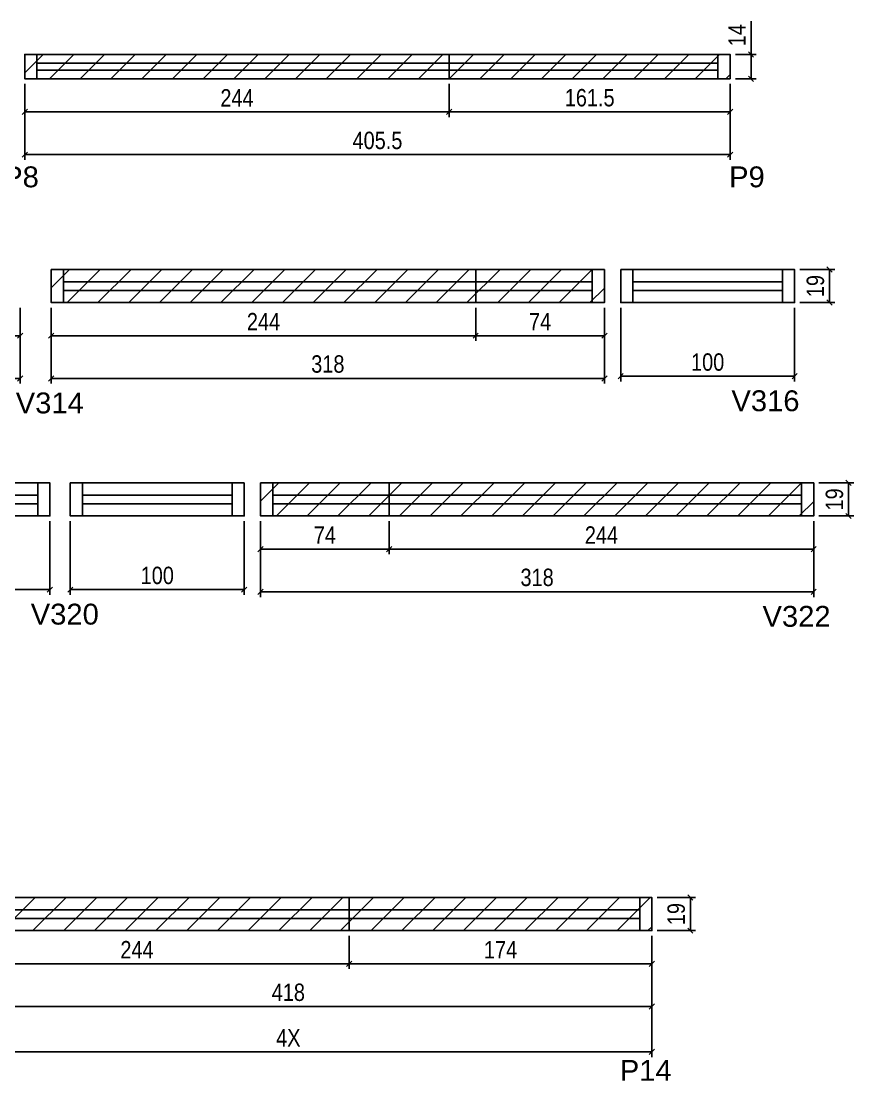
# Model space of a CAD drawing. Header units: millimetres. Extents: x 3391 to 4757, y -286 to 2446.
# Drawn here: x 4278 to 4757, y 1830 to 2439 of the extents above; entities that cross this region are included whole.
import ezdxf

# ---------------------------------------------------------------- set-up
doc = ezdxf.new("R2010")
doc.units = ezdxf.units.MM
for name, color, linetype in [('5', 5, 'Continuous'), ('COTA', 241, 'Continuous'), ('Painéis', 200, 'Continuous'), ('SARR_2.2x7', 40, 'Continuous'), ('SARR_EDITAR', 141, 'Continuous')]:
    doc.layers.add(name, color=color, linetype=linetype)
doc.layers.add('REAPROVEITAMENTO', color=251, linetype='Continuous', lineweight=9)
doc.styles.add('COTA TECNICA', font='techl___.ttf', dxfattribs={"height": 10})
doc.styles.add('COTA TECNICA-50', font='techl___.ttf', dxfattribs={"height": 10})
doc.styles.get("Standard").update_dxf_attribs({"font": 'arial.ttf'})
doc.dimstyles.new('COTA PAINEL-50', dxfattribs={"dimtxt": 10, "dimasz": 3, "dimexe": 3, "dimexo": 3, "dimgap": 3, "dimtad": 1, "dimdec": 1, "dimzin": 12, "dimdsep": 46, "dimtxsty": 'COTA TECNICA-50', "dimblk1": 'OBLIQUE', "dimblk2": 'OBLIQUE', "dimsah": 1, "dimcen": 0.9, "dimclrd": 4, "dimclre": 4, "dimclrt": 240, "dimadec": 1, "dimazin": 3, "dimtfac": 1, "dimtdec": 1, "dimtmove": 0, "dimatfit": 3, "dimfxl": 1, "dimtolj": 1, "dimtzin": 12, "dimarcsym": 0})
doc.dimstyles.new('PAINEL', dxfattribs={"dimtxt": 10, "dimasz": 3, "dimexe": 3, "dimexo": 3, "dimgap": 3, "dimtad": 1, "dimdec": 1, "dimzin": 12, "dimdsep": 46, "dimtxsty": 'COTA TECNICA', "dimblk1": 'OBLIQUE', "dimblk2": 'OBLIQUE', "dimsah": 1, "dimcen": 0.9, "dimclrd": 4, "dimclre": 4, "dimclrt": 240, "dimadec": 1, "dimazin": 3, "dimtfac": 1, "dimtdec": 1, "dimtmove": 0, "dimatfit": 3, "dimfxl": 1, "dimtolj": 1, "dimtzin": 12, "dimarcsym": 0})

# ---------------------------------------------------------------- blocks, each defined once
blk = doc.blocks.new('_Oblique')
at = {"color": 0, "linetype": 'ByBlock', "lineweight": -2}
blk.add_line((-0.5, -0.5), (0.5, 0.5), dxfattribs=at)
blk = doc.blocks.new('*D101')
at = {"layer": 'COTA', "color": 4, "linetype": 'ByBlock', "lineweight": -2, "transparency": 16777216}
for p, q in [((4279.95, 2403), (4279.95, 2383.94)), ((4523.95, 2403), (4523.95, 2383.94)), ((4279.95, 2386.94), (4523.95, 2386.94))]:
    blk.add_line(p, q, dxfattribs=at)
at = {"layer": 'Defpoints', "color": 0, "linetype": 'ByBlock', "transparency": 16777216}
for p in [(4279.95, 2406), (4523.95, 2406), (4523.95, 2386.94)]:
    blk.add_point(p, dxfattribs=at)
at = {"layer": 'COTA', "color": 4, "linetype": 'ByBlock', "lineweight": -2, "transparency": 16777216, "xscale": 3, "yscale": 3, "zscale": 3, "rotation": 180}
blk.add_blockref('_Oblique', (4279.95, 2386.94), dxfattribs=at)
at = {"layer": 'COTA', "color": 4, "linetype": 'ByBlock', "lineweight": -2, "transparency": 16777216, "xscale": 3, "yscale": 3, "zscale": 3}
blk.add_blockref('_Oblique', (4523.95, 2386.94), dxfattribs=at)
at = {"layer": 'COTA', "color": 240, "linetype": 'ByBlock', "transparency": 16777216, "insert": (4401.95, 2395.02), "char_height": 10, "attachment_point": 5, "style": 'COTA TECNICA-50'}
blk.add_mtext('\\A1;244', dxfattribs=at)
blk = doc.blocks.new('*D102')
at = {"layer": 'COTA', "color": 4, "linetype": 'ByBlock', "lineweight": -2, "transparency": 16777216}
for p, q in [((4523.95, 2403), (4523.95, 2383.94)), ((4685.45, 2403), (4685.45, 2383.94)), ((4523.95, 2386.94), (4685.45, 2386.94))]:
    blk.add_line(p, q, dxfattribs=at)
at = {"layer": 'Defpoints', "color": 0, "linetype": 'ByBlock', "transparency": 16777216}
for p in [(4523.95, 2406), (4685.45, 2406), (4685.45, 2386.94)]:
    blk.add_point(p, dxfattribs=at)
at = {"layer": 'COTA', "color": 4, "linetype": 'ByBlock', "lineweight": -2, "transparency": 16777216, "xscale": 3, "yscale": 3, "zscale": 3, "rotation": 180}
blk.add_blockref('_Oblique', (4523.95, 2386.94), dxfattribs=at)
at = {"layer": 'COTA', "color": 4, "linetype": 'ByBlock', "lineweight": -2, "transparency": 16777216, "xscale": 3, "yscale": 3, "zscale": 3}
blk.add_blockref('_Oblique', (4685.45, 2386.94), dxfattribs=at)
at = {"layer": 'COTA', "color": 240, "linetype": 'ByBlock', "transparency": 16777216, "insert": (4604.7, 2395.05), "char_height": 10, "attachment_point": 5, "style": 'COTA TECNICA-50'}
blk.add_mtext('\\A1;161.5', dxfattribs=at)
blk = doc.blocks.new('*D202')
at = {"layer": 'COTA', "color": 4, "lineweight": -2, "transparency": 16777216}
for p, q in [((4279.95, 2403), (4279.95, 2359.36)), ((4685.45, 2403), (4685.45, 2359.36)), ((4279.95, 2362.36), (4685.45, 2362.36))]:
    blk.add_line(p, q, dxfattribs=at)
at = {"layer": 'Defpoints', "color": 0, "transparency": 16777216}
for p in [(4279.95, 2406), (4685.45, 2406), (4685.45, 2362.36)]:
    blk.add_point(p, dxfattribs=at)
at = {"layer": 'COTA', "color": 4, "lineweight": -2, "transparency": 16777216, "xscale": 3, "yscale": 3, "zscale": 3, "rotation": 180}
blk.add_blockref('_Oblique', (4279.95, 2362.36), dxfattribs=at)
at = {"layer": 'COTA', "color": 4, "lineweight": -2, "transparency": 16777216, "xscale": 3, "yscale": 3, "zscale": 3}
blk.add_blockref('_Oblique', (4685.45, 2362.36), dxfattribs=at)
at = {"layer": 'COTA', "color": 240, "transparency": 16777216, "insert": (4482.7, 2370.47), "char_height": 10, "attachment_point": 5, "style": 'COTA TECNICA'}
blk.add_mtext('\\A1;405.5', dxfattribs=at)
blk = doc.blocks.new('*D203')
at = {"layer": 'COTA', "color": 4, "linetype": 'ByBlock', "lineweight": -2, "transparency": 16777216}
for p, q in [((4697.47, 2420), (4697.47, 2439.11)), ((4688.45, 2420), (4700.47, 2420)), ((4697.47, 2406), (4697.47, 2420)), ((4688.45, 2406), (4700.47, 2406))]:
    blk.add_line(p, q, dxfattribs=at)
at = {"layer": 'Defpoints', "color": 0, "linetype": 'ByBlock', "transparency": 16777216}
for p in [(4685.45, 2420), (4697.47, 2420), (4685.45, 2406)]:
    blk.add_point(p, dxfattribs=at)
at = {"layer": 'COTA', "color": 4, "linetype": 'ByBlock', "lineweight": -2, "transparency": 16777216, "xscale": 3, "yscale": 3, "zscale": 3}
for p, rotation in [((4697.47, 2420), 90), ((4697.47, 2406), 270)]:
    blk.add_blockref('_Oblique', p, dxfattribs=dict(at, rotation=rotation))
at = {"layer": 'COTA', "color": 240, "linetype": 'ByBlock', "transparency": 16777216, "insert": (4689.4, 2431.05), "char_height": 10, "attachment_point": 5, "rotation": 90, "style": 'COTA TECNICA-50'}
blk.add_mtext('\\A1;14', dxfattribs=at)
blk = doc.blocks.new('*D107')
at = {"layer": 'COTA', "color": 4, "linetype": 'ByBlock', "lineweight": -2, "transparency": 16777216}
for p, q in [((4033.32, 2274.26), (4033.32, 2255.21)), ((4277.32, 2274.26), (4277.32, 2255.21)), ((4277.32, 2258.21), (4033.32, 2258.21))]:
    blk.add_line(p, q, dxfattribs=at)
at = {"layer": 'Defpoints', "color": 0, "linetype": 'ByBlock', "transparency": 16777216}
for p in [(4033.32, 2277.26), (4277.32, 2277.26), (4033.32, 2258.21)]:
    blk.add_point(p, dxfattribs=at)
at = {"layer": 'COTA', "color": 4, "linetype": 'ByBlock', "lineweight": -2, "transparency": 16777216, "xscale": 3, "yscale": 3, "zscale": 3, "rotation": 180}
blk.add_blockref('_Oblique', (4033.32, 2258.21), dxfattribs=at)
at = {"layer": 'COTA', "color": 4, "linetype": 'ByBlock', "lineweight": -2, "transparency": 16777216, "xscale": 3, "yscale": 3, "zscale": 3}
blk.add_blockref('_Oblique', (4277.32, 2258.21), dxfattribs=at)
at = {"layer": 'COTA', "color": 240, "linetype": 'ByBlock', "transparency": 16777216, "insert": (4155.32, 2266.28), "char_height": 10, "attachment_point": 5, "style": 'COTA TECNICA-50'}
blk.add_mtext('\\A1;244', dxfattribs=at)
blk = doc.blocks.new('*D205')
at = {"layer": 'COTA', "color": 4, "lineweight": -2, "transparency": 16777216}
for p, q in [((3959.32, 2274.26), (3959.32, 2230.63)), ((4277.32, 2274.26), (4277.32, 2230.63)), ((4277.32, 2233.63), (3959.32, 2233.63))]:
    blk.add_line(p, q, dxfattribs=at)
at = {"layer": 'Defpoints', "color": 0, "transparency": 16777216}
for p in [(3959.32, 2277.26), (4277.32, 2277.26), (3959.32, 2233.63)]:
    blk.add_point(p, dxfattribs=at)
at = {"layer": 'COTA', "color": 4, "lineweight": -2, "transparency": 16777216, "xscale": 3, "yscale": 3, "zscale": 3, "rotation": 180}
blk.add_blockref('_Oblique', (3959.32, 2233.63), dxfattribs=at)
at = {"layer": 'COTA', "color": 4, "lineweight": -2, "transparency": 16777216, "xscale": 3, "yscale": 3, "zscale": 3}
blk.add_blockref('_Oblique', (4277.32, 2233.63), dxfattribs=at)
at = {"layer": 'COTA', "color": 240, "transparency": 16777216, "insert": (4118.32, 2241.87), "char_height": 10, "attachment_point": 5, "style": 'COTA TECNICA'}
blk.add_mtext('\\A1;318', dxfattribs=at)
blk = doc.blocks.new('*D110')
at = {"layer": 'COTA', "color": 4, "linetype": 'ByBlock', "lineweight": -2, "transparency": 16777216}
for p, q in [((4295.17, 2274.26), (4295.17, 2255.21)), ((4539.17, 2274.26), (4539.17, 2255.21)), ((4295.17, 2258.21), (4539.17, 2258.21))]:
    blk.add_line(p, q, dxfattribs=at)
at = {"layer": 'Defpoints', "color": 0, "linetype": 'ByBlock', "transparency": 16777216}
for p in [(4295.17, 2277.26), (4539.17, 2277.26), (4539.17, 2258.21)]:
    blk.add_point(p, dxfattribs=at)
at = {"layer": 'COTA', "color": 4, "linetype": 'ByBlock', "lineweight": -2, "transparency": 16777216, "xscale": 3, "yscale": 3, "zscale": 3, "rotation": 180}
blk.add_blockref('_Oblique', (4295.17, 2258.21), dxfattribs=at)
at = {"layer": 'COTA', "color": 4, "linetype": 'ByBlock', "lineweight": -2, "transparency": 16777216, "xscale": 3, "yscale": 3, "zscale": 3}
blk.add_blockref('_Oblique', (4539.17, 2258.21), dxfattribs=at)
at = {"layer": 'COTA', "color": 240, "linetype": 'ByBlock', "transparency": 16777216, "insert": (4417.17, 2266.28), "char_height": 10, "attachment_point": 5, "style": 'COTA TECNICA-50'}
blk.add_mtext('\\A1;244', dxfattribs=at)
blk = doc.blocks.new('*D111')
at = {"layer": 'COTA', "color": 4, "linetype": 'ByBlock', "lineweight": -2, "transparency": 16777216}
for p, q in [((4539.17, 2274.26), (4539.17, 2255.21)), ((4613.17, 2274.26), (4613.17, 2255.21)), ((4539.17, 2258.21), (4613.17, 2258.21))]:
    blk.add_line(p, q, dxfattribs=at)
at = {"layer": 'Defpoints', "color": 0, "linetype": 'ByBlock', "transparency": 16777216}
for p in [(4539.17, 2277.26), (4613.17, 2277.26), (4613.17, 2258.21)]:
    blk.add_point(p, dxfattribs=at)
at = {"layer": 'COTA', "color": 4, "linetype": 'ByBlock', "lineweight": -2, "transparency": 16777216, "xscale": 3, "yscale": 3, "zscale": 3, "rotation": 180}
blk.add_blockref('_Oblique', (4539.17, 2258.21), dxfattribs=at)
at = {"layer": 'COTA', "color": 4, "linetype": 'ByBlock', "lineweight": -2, "transparency": 16777216, "xscale": 3, "yscale": 3, "zscale": 3}
blk.add_blockref('_Oblique', (4613.17, 2258.21), dxfattribs=at)
at = {"layer": 'COTA', "color": 240, "linetype": 'ByBlock', "transparency": 16777216, "insert": (4576.17, 2266.28), "char_height": 10, "attachment_point": 5, "style": 'COTA TECNICA-50'}
blk.add_mtext('\\A1;74', dxfattribs=at)
blk = doc.blocks.new('*D214')
at = {"layer": 'COTA', "color": 4, "lineweight": -2, "transparency": 16777216}
for p, q in [((4295.17, 2274.26), (4295.17, 2230.63)), ((4613.17, 2274.26), (4613.17, 2230.63)), ((4295.17, 2233.63), (4613.17, 2233.63))]:
    blk.add_line(p, q, dxfattribs=at)
at = {"layer": 'Defpoints', "color": 0, "transparency": 16777216}
for p in [(4295.17, 2277.26), (4613.17, 2277.26), (4613.17, 2233.63)]:
    blk.add_point(p, dxfattribs=at)
at = {"layer": 'COTA', "color": 4, "lineweight": -2, "transparency": 16777216, "xscale": 3, "yscale": 3, "zscale": 3, "rotation": 180}
blk.add_blockref('_Oblique', (4295.17, 2233.63), dxfattribs=at)
at = {"layer": 'COTA', "color": 4, "lineweight": -2, "transparency": 16777216, "xscale": 3, "yscale": 3, "zscale": 3}
blk.add_blockref('_Oblique', (4613.17, 2233.63), dxfattribs=at)
at = {"layer": 'COTA', "color": 240, "transparency": 16777216, "insert": (4454.17, 2241.87), "char_height": 10, "attachment_point": 5, "style": 'COTA TECNICA'}
blk.add_mtext('\\A1;318', dxfattribs=at)
blk = doc.blocks.new('*D133')
at = {"layer": 'COTA', "color": 4, "linetype": 'ByBlock', "lineweight": -2, "transparency": 16777216}
for p, q in [((4622.53, 2274.26), (4622.53, 2231.89)), ((4722.53, 2274.26), (4722.53, 2231.89)), ((4622.53, 2234.89), (4722.53, 2234.89))]:
    blk.add_line(p, q, dxfattribs=at)
at = {"layer": 'Defpoints', "color": 0, "linetype": 'ByBlock', "transparency": 16777216}
for p in [(4622.53, 2277.26), (4722.53, 2277.26), (4722.53, 2234.89)]:
    blk.add_point(p, dxfattribs=at)
at = {"layer": 'COTA', "color": 4, "linetype": 'ByBlock', "lineweight": -2, "transparency": 16777216, "xscale": 3, "yscale": 3, "zscale": 3, "rotation": 180}
blk.add_blockref('_Oblique', (4622.53, 2234.89), dxfattribs=at)
at = {"layer": 'COTA', "color": 4, "linetype": 'ByBlock', "lineweight": -2, "transparency": 16777216, "xscale": 3, "yscale": 3, "zscale": 3}
blk.add_blockref('_Oblique', (4722.53, 2234.89), dxfattribs=at)
at = {"layer": 'COTA', "color": 240, "linetype": 'ByBlock', "transparency": 16777216, "insert": (4672.53, 2242.99), "char_height": 10, "attachment_point": 5, "style": 'COTA TECNICA-50'}
blk.add_mtext('\\A1;100', dxfattribs=at)
blk = doc.blocks.new('*D134')
at = {"layer": 'COTA', "color": 4, "linetype": 'ByBlock', "lineweight": -2, "transparency": 16777216}
for p, q in [((4725.53, 2296.26), (4745.6, 2296.26)), ((4742.6, 2277.26), (4742.6, 2296.26)), ((4725.53, 2277.26), (4745.6, 2277.26))]:
    blk.add_line(p, q, dxfattribs=at)
at = {"layer": 'Defpoints', "color": 0, "linetype": 'ByBlock', "transparency": 16777216}
for p in [(4722.53, 2296.26), (4742.6, 2296.26), (4722.53, 2277.26)]:
    blk.add_point(p, dxfattribs=at)
at = {"layer": 'COTA', "color": 4, "linetype": 'ByBlock', "lineweight": -2, "transparency": 16777216, "xscale": 3, "yscale": 3, "zscale": 3}
for p, rotation in [((4742.6, 2296.26), 90), ((4742.6, 2277.26), 270)]:
    blk.add_blockref('_Oblique', p, dxfattribs=dict(at, rotation=rotation))
at = {"layer": 'COTA', "color": 240, "linetype": 'ByBlock', "transparency": 16777216, "insert": (4734.51, 2286.76), "char_height": 10, "attachment_point": 5, "rotation": 90, "style": 'COTA TECNICA-50'}
blk.add_mtext('\\A1;19', dxfattribs=at)
blk = doc.blocks.new('*D140')
at = {"layer": 'COTA', "color": 4, "linetype": 'ByBlock', "lineweight": -2, "transparency": 16777216}
for p, q in [((4194.38, 2151.54), (4194.38, 2109.16)), ((4294.38, 2151.54), (4294.38, 2109.16)), ((4194.38, 2112.16), (4294.38, 2112.16))]:
    blk.add_line(p, q, dxfattribs=at)
at = {"layer": 'Defpoints', "color": 0, "linetype": 'ByBlock', "transparency": 16777216}
for p in [(4194.38, 2154.54), (4294.38, 2154.54), (4294.38, 2112.16)]:
    blk.add_point(p, dxfattribs=at)
at = {"layer": 'COTA', "color": 4, "linetype": 'ByBlock', "lineweight": -2, "transparency": 16777216, "xscale": 3, "yscale": 3, "zscale": 3, "rotation": 180}
blk.add_blockref('_Oblique', (4194.38, 2112.16), dxfattribs=at)
at = {"layer": 'COTA', "color": 4, "linetype": 'ByBlock', "lineweight": -2, "transparency": 16777216, "xscale": 3, "yscale": 3, "zscale": 3}
blk.add_blockref('_Oblique', (4294.38, 2112.16), dxfattribs=at)
at = {"layer": 'COTA', "color": 240, "linetype": 'ByBlock', "transparency": 16777216, "insert": (4244.38, 2120.27), "char_height": 10, "attachment_point": 5, "style": 'COTA TECNICA-50'}
blk.add_mtext('\\A1;100', dxfattribs=at)
blk = doc.blocks.new('*D141')
at = {"layer": 'COTA', "color": 4, "linetype": 'ByBlock', "lineweight": -2, "transparency": 16777216}
for p, q in [((4489.47, 2151.54), (4489.47, 2132.48)), ((4733.47, 2151.54), (4733.47, 2132.48)), ((4733.47, 2135.48), (4489.47, 2135.48))]:
    blk.add_line(p, q, dxfattribs=at)
at = {"layer": 'Defpoints', "color": 0, "linetype": 'ByBlock', "transparency": 16777216}
for p in [(4489.47, 2154.54), (4733.47, 2154.54), (4489.47, 2135.48)]:
    blk.add_point(p, dxfattribs=at)
at = {"layer": 'COTA', "color": 4, "linetype": 'ByBlock', "lineweight": -2, "transparency": 16777216, "xscale": 3, "yscale": 3, "zscale": 3, "rotation": 180}
blk.add_blockref('_Oblique', (4489.47, 2135.48), dxfattribs=at)
at = {"layer": 'COTA', "color": 4, "linetype": 'ByBlock', "lineweight": -2, "transparency": 16777216, "xscale": 3, "yscale": 3, "zscale": 3}
blk.add_blockref('_Oblique', (4733.47, 2135.48), dxfattribs=at)
at = {"layer": 'COTA', "color": 240, "linetype": 'ByBlock', "transparency": 16777216, "insert": (4611.47, 2143.56), "char_height": 10, "attachment_point": 5, "style": 'COTA TECNICA-50'}
blk.add_mtext('\\A1;244', dxfattribs=at)
blk = doc.blocks.new('*D142')
at = {"layer": 'COTA', "color": 4, "linetype": 'ByBlock', "lineweight": -2, "transparency": 16777216}
for p, q in [((4415.47, 2151.54), (4415.47, 2132.48)), ((4489.47, 2151.54), (4489.47, 2132.48)), ((4489.47, 2135.48), (4415.47, 2135.48))]:
    blk.add_line(p, q, dxfattribs=at)
at = {"layer": 'Defpoints', "color": 0, "linetype": 'ByBlock', "transparency": 16777216}
for p in [(4415.47, 2154.54), (4489.47, 2154.54), (4415.47, 2135.48)]:
    blk.add_point(p, dxfattribs=at)
at = {"layer": 'COTA', "color": 4, "linetype": 'ByBlock', "lineweight": -2, "transparency": 16777216, "xscale": 3, "yscale": 3, "zscale": 3, "rotation": 180}
blk.add_blockref('_Oblique', (4415.47, 2135.48), dxfattribs=at)
at = {"layer": 'COTA', "color": 4, "linetype": 'ByBlock', "lineweight": -2, "transparency": 16777216, "xscale": 3, "yscale": 3, "zscale": 3}
blk.add_blockref('_Oblique', (4489.47, 2135.48), dxfattribs=at)
at = {"layer": 'COTA', "color": 240, "linetype": 'ByBlock', "transparency": 16777216, "insert": (4452.47, 2143.56), "char_height": 10, "attachment_point": 5, "style": 'COTA TECNICA-50'}
blk.add_mtext('\\A1;74', dxfattribs=at)
blk = doc.blocks.new('*D217')
at = {"layer": 'COTA', "color": 4, "lineweight": -2, "transparency": 16777216}
for p, q in [((4415.47, 2151.54), (4415.47, 2107.9)), ((4733.47, 2151.54), (4733.47, 2107.9)), ((4733.47, 2110.9), (4415.47, 2110.9))]:
    blk.add_line(p, q, dxfattribs=at)
at = {"layer": 'Defpoints', "color": 0, "transparency": 16777216}
for p in [(4415.47, 2154.54), (4733.47, 2154.54), (4415.47, 2110.9)]:
    blk.add_point(p, dxfattribs=at)
at = {"layer": 'COTA', "color": 4, "lineweight": -2, "transparency": 16777216, "xscale": 3, "yscale": 3, "zscale": 3, "rotation": 180}
blk.add_blockref('_Oblique', (4415.47, 2110.9), dxfattribs=at)
at = {"layer": 'COTA', "color": 4, "lineweight": -2, "transparency": 16777216, "xscale": 3, "yscale": 3, "zscale": 3}
blk.add_blockref('_Oblique', (4733.47, 2110.9), dxfattribs=at)
at = {"layer": 'COTA', "color": 240, "transparency": 16777216, "insert": (4574.47, 2119.14), "char_height": 10, "attachment_point": 5, "style": 'COTA TECNICA'}
blk.add_mtext('\\A1;318', dxfattribs=at)
blk = doc.blocks.new('*D143')
at = {"layer": 'COTA', "color": 4, "linetype": 'ByBlock', "lineweight": -2, "transparency": 16777216}
for p, q in [((4306.11, 2151.54), (4306.11, 2109.16)), ((4406.11, 2151.54), (4406.11, 2109.16)), ((4406.11, 2112.16), (4306.11, 2112.16))]:
    blk.add_line(p, q, dxfattribs=at)
at = {"layer": 'Defpoints', "color": 0, "linetype": 'ByBlock', "transparency": 16777216}
for p in [(4306.11, 2154.54), (4406.11, 2154.54), (4306.11, 2112.16)]:
    blk.add_point(p, dxfattribs=at)
at = {"layer": 'COTA', "color": 4, "linetype": 'ByBlock', "lineweight": -2, "transparency": 16777216, "xscale": 3, "yscale": 3, "zscale": 3, "rotation": 180}
blk.add_blockref('_Oblique', (4306.11, 2112.16), dxfattribs=at)
at = {"layer": 'COTA', "color": 4, "linetype": 'ByBlock', "lineweight": -2, "transparency": 16777216, "xscale": 3, "yscale": 3, "zscale": 3}
blk.add_blockref('_Oblique', (4406.11, 2112.16), dxfattribs=at)
at = {"layer": 'COTA', "color": 240, "linetype": 'ByBlock', "transparency": 16777216, "insert": (4356.11, 2120.27), "char_height": 10, "attachment_point": 5, "style": 'COTA TECNICA-50'}
blk.add_mtext('\\A1;100', dxfattribs=at)
blk = doc.blocks.new('*D150')
at = {"layer": 'COTA', "color": 4, "linetype": 'ByBlock', "lineweight": -2, "transparency": 16777216}
for p, q in [((4736.47, 2173.54), (4756.54, 2173.54)), ((4753.54, 2154.54), (4753.54, 2173.54)), ((4736.47, 2154.54), (4756.54, 2154.54))]:
    blk.add_line(p, q, dxfattribs=at)
at = {"layer": 'Defpoints', "color": 0, "linetype": 'ByBlock', "transparency": 16777216}
for p in [(4733.47, 2173.54), (4753.54, 2173.54), (4733.47, 2154.54)]:
    blk.add_point(p, dxfattribs=at)
at = {"layer": 'COTA', "color": 4, "linetype": 'ByBlock', "lineweight": -2, "transparency": 16777216, "xscale": 3, "yscale": 3, "zscale": 3}
for p, rotation in [((4753.54, 2173.54), 90), ((4753.54, 2154.54), 270)]:
    blk.add_blockref('_Oblique', p, dxfattribs=dict(at, rotation=rotation))
at = {"layer": 'COTA', "color": 240, "linetype": 'ByBlock', "transparency": 16777216, "insert": (4745.45, 2164.04), "char_height": 10, "attachment_point": 5, "rotation": 90, "style": 'COTA TECNICA-50'}
blk.add_mtext('\\A1;19', dxfattribs=at)
blk = doc.blocks.new('*D54')
at = {"layer": 'COTA', "color": 4, "linetype": 'ByBlock', "lineweight": -2, "transparency": 16777216}
for p, q in [((4222.45, 1913.03), (4222.45, 1893.97)), ((4466.45, 1913.03), (4466.45, 1893.97)), ((4222.45, 1896.97), (4466.45, 1896.97))]:
    blk.add_line(p, q, dxfattribs=at)
at = {"layer": 'Defpoints', "color": 0, "linetype": 'ByBlock', "transparency": 16777216}
for p in [(4222.45, 1916.03), (4466.45, 1916.03), (4466.45, 1896.97)]:
    blk.add_point(p, dxfattribs=at)
at = {"layer": 'COTA', "color": 4, "linetype": 'ByBlock', "lineweight": -2, "transparency": 16777216, "xscale": 3, "yscale": 3, "zscale": 3, "rotation": 180}
blk.add_blockref('_Oblique', (4222.45, 1896.97), dxfattribs=at)
at = {"layer": 'COTA', "color": 4, "linetype": 'ByBlock', "lineweight": -2, "transparency": 16777216, "xscale": 3, "yscale": 3, "zscale": 3}
blk.add_blockref('_Oblique', (4466.45, 1896.97), dxfattribs=at)
at = {"layer": 'COTA', "color": 240, "linetype": 'ByBlock', "transparency": 16777216, "insert": (4344.45, 1905.05), "char_height": 10, "attachment_point": 5, "style": 'COTA TECNICA-50'}
blk.add_mtext('\\A1;244', dxfattribs=at)
blk = doc.blocks.new('*D55')
at = {"layer": 'COTA', "color": 4, "linetype": 'ByBlock', "lineweight": -2, "transparency": 16777216}
for p, q in [((4466.45, 1913.03), (4466.45, 1893.97)), ((4640.45, 1913.03), (4640.45, 1893.97)), ((4466.45, 1896.97), (4640.45, 1896.97))]:
    blk.add_line(p, q, dxfattribs=at)
at = {"layer": 'Defpoints', "color": 0, "linetype": 'ByBlock', "transparency": 16777216}
for p in [(4466.45, 1916.03), (4640.45, 1916.03), (4640.45, 1896.97)]:
    blk.add_point(p, dxfattribs=at)
at = {"layer": 'COTA', "color": 4, "linetype": 'ByBlock', "lineweight": -2, "transparency": 16777216, "xscale": 3, "yscale": 3, "zscale": 3, "rotation": 180}
blk.add_blockref('_Oblique', (4466.45, 1896.97), dxfattribs=at)
at = {"layer": 'COTA', "color": 4, "linetype": 'ByBlock', "lineweight": -2, "transparency": 16777216, "xscale": 3, "yscale": 3, "zscale": 3}
blk.add_blockref('_Oblique', (4640.45, 1896.97), dxfattribs=at)
at = {"layer": 'COTA', "color": 240, "linetype": 'ByBlock', "transparency": 16777216, "insert": (4553.45, 1905.05), "char_height": 10, "attachment_point": 5, "style": 'COTA TECNICA-50'}
blk.add_mtext('\\A1;174', dxfattribs=at)
blk = doc.blocks.new('*D178')
at = {"layer": 'COTA', "color": 4, "lineweight": -2, "transparency": 16777216}
for p, q in [((4222.45, 1913.03), (4222.45, 1869.39)), ((4640.45, 1913.03), (4640.45, 1869.39)), ((4222.45, 1872.39), (4640.45, 1872.39))]:
    blk.add_line(p, q, dxfattribs=at)
at = {"layer": 'Defpoints', "color": 0, "transparency": 16777216}
for p in [(4222.45, 1916.03), (4640.45, 1916.03), (4640.45, 1872.39)]:
    blk.add_point(p, dxfattribs=at)
at = {"layer": 'COTA', "color": 4, "lineweight": -2, "transparency": 16777216, "xscale": 3, "yscale": 3, "zscale": 3, "rotation": 180}
blk.add_blockref('_Oblique', (4222.45, 1872.39), dxfattribs=at)
at = {"layer": 'COTA', "color": 4, "lineweight": -2, "transparency": 16777216, "xscale": 3, "yscale": 3, "zscale": 3}
blk.add_blockref('_Oblique', (4640.45, 1872.39), dxfattribs=at)
at = {"layer": 'COTA', "color": 240, "transparency": 16777216, "insert": (4431.45, 1880.49), "char_height": 10, "attachment_point": 5, "style": 'COTA TECNICA'}
blk.add_mtext('\\A1;418', dxfattribs=at)
blk = doc.blocks.new('*D179')
at = {"layer": 'COTA', "color": 4, "lineweight": -2, "transparency": 16777216}
for p, q in [((4643.45, 1935.03), (4665.57, 1935.03)), ((4662.57, 1916.03), (4662.57, 1935.03)), ((4643.45, 1916.03), (4665.57, 1916.03))]:
    blk.add_line(p, q, dxfattribs=at)
at = {"layer": 'Defpoints', "color": 0, "transparency": 16777216}
for p in [(4640.45, 1935.03), (4662.57, 1935.03), (4640.45, 1916.03)]:
    blk.add_point(p, dxfattribs=at)
at = {"layer": 'COTA', "color": 4, "lineweight": -2, "transparency": 16777216, "xscale": 3, "yscale": 3, "zscale": 3}
for p, rotation in [((4662.57, 1935.03), 90), ((4662.57, 1916.03), 270)]:
    blk.add_blockref('_Oblique', p, dxfattribs=dict(at, rotation=rotation))
at = {"layer": 'COTA', "color": 240, "transparency": 16777216, "insert": (4654.48, 1925.53), "char_height": 10, "attachment_point": 5, "rotation": 90, "style": 'COTA TECNICA'}
blk.add_mtext('\\A1;19', dxfattribs=at)
blk = doc.blocks.new('*D89')
at = {"layer": 'Defpoints', "color": 0, "transparency": 16777216}
for p in [(4222.45, 1916.03), (4640.45, 1916.03), (4640.45, 1846.29)]:
    blk.add_point(p, dxfattribs=at)
at = {"layer": 'Painéis', "color": 4, "lineweight": -2, "transparency": 16777216}
for p, q in [((4222.45, 1913.03), (4222.45, 1843.29)), ((4640.45, 1913.03), (4640.45, 1843.29)), ((4222.45, 1846.29), (4640.45, 1846.29))]:
    blk.add_line(p, q, dxfattribs=at)
at = {"layer": 'Painéis', "color": 4, "lineweight": -2, "transparency": 16777216, "xscale": 3, "yscale": 3, "zscale": 3, "rotation": 180}
blk.add_blockref('_Oblique', (4222.45, 1846.29), dxfattribs=at)
at = {"layer": 'Painéis', "color": 4, "lineweight": -2, "transparency": 16777216, "xscale": 3, "yscale": 3, "zscale": 3}
blk.add_blockref('_Oblique', (4640.45, 1846.29), dxfattribs=at)
at = {"layer": 'Painéis', "color": 240, "transparency": 16777216, "insert": (4431.45, 1854.36), "char_height": 10, "attachment_point": 5, "style": 'COTA TECNICA'}
blk.add_mtext('\\A1;4X', dxfattribs=at)

msp = doc.modelspace()

# ---------------------------------------------------------------- hatches: boundary and pattern name
at = {"layer": 'REAPROVEITAMENTO'}
h = msp.add_hatch(dxfattribs=at)
h.set_pattern_fill('ANSI31', color=256, scale=100, style=0)
h.set_pattern_definition([(45, (5330.231, 5598.784), (-8.838835, 8.838835), [])])
h.paths.add_polyline_path([(4279.95, 2420), (4279.95, 2406), (4685.45, 2406), (4685.45, 2420)])
h = msp.add_hatch(dxfattribs=at)
h.set_pattern_fill('ANSI31', color=256, scale=100, style=0)
h.set_pattern_definition([(45, (5345.451, 5475.05), (-8.838835, 8.838835), [])])
h.paths.add_polyline_path([(4295.17, 2296.26), (4295.17, 2277.26), (4613.17, 2277.26), (4613.17, 2296.26)])
h = msp.add_hatch(dxfattribs=at)
h.set_pattern_fill('ANSI31', color=256, scale=100, style=0)
h.set_pattern_definition([(45, (5465.748, 5352.325), (-8.838835, 8.838835), [])])
h.paths.add_polyline_path([(4415.47, 2173.54), (4415.47, 2154.54), (4733.47, 2154.54), (4733.47, 2173.54)])
h = msp.add_hatch(dxfattribs=at)
h.set_pattern_fill('ANSI31', color=256, scale=100, style=0)
h.set_pattern_definition([(45, (5272.728, 5113.813), (-8.838835, 8.838835), [])])
h.paths.add_polyline_path([(4222.45, 1935.03), (4222.45, 1916.03), (4640.45, 1916.03), (4640.45, 1935.03)])

# ---------------------------------------------------------------- linework, layer by layer
at = {"layer": 'Painéis'}
for points in [[(4523.95, 2406), (4279.95, 2406), (4279.95, 2420), (4523.95, 2420)], [(4523.95, 2420), (4685.45, 2420), (4685.45, 2406), (4523.95, 2406)], [(4539.17, 2277.26), (4295.17, 2277.26), (4295.17, 2296.26), (4539.17, 2296.26)], [(4539.17, 2296.26), (4613.17, 2296.26), (4613.17, 2277.26), (4539.17, 2277.26)], [(4489.47, 2173.54), (4415.47, 2173.54), (4415.47, 2154.54), (4489.47, 2154.54)], [(4489.47, 2154.54), (4733.47, 2154.54), (4733.47, 2173.54), (4489.47, 2173.54)], [(4466.45, 1916.03), (4222.45, 1916.03), (4222.45, 1935.03), (4466.45, 1935.03)], [(4466.45, 1935.03), (4640.45, 1935.03), (4640.45, 1916.03), (4466.45, 1916.03)]]:
    msp.add_lwpolyline(points, close=True, dxfattribs=at)
for points in [[(4622.53, 2296.26), (4622.53, 2277.26), (4722.53, 2277.26), (4722.53, 2296.26), (4622.53, 2296.26)], [(4194.38, 2173.54), (4194.38, 2154.54), (4294.38, 2154.54), (4294.38, 2173.54), (4194.38, 2173.54)], [(4406.11, 2173.54), (4406.11, 2154.54), (4306.11, 2154.54), (4306.11, 2173.54), (4406.11, 2173.54)]]:
    msp.add_lwpolyline(points, dxfattribs=at)
at = {"layer": 'SARR_2.2x7', "linetype": 'Continuous'}
for p, q in [((4286.95, 2420), (4286.95, 2406)), ((4678.45, 2420), (4678.45, 2406)), ((4302.17, 2296.26), (4302.17, 2277.26)), ((4606.17, 2296.26), (4606.17, 2277.26)), ((4629.53, 2296.26), (4629.53, 2277.26)), ((4715.53, 2296.26), (4715.53, 2277.26)), ((4539.17, 2289.26), (4302.17, 2289.26)), ((4606.17, 2289.26), (4539.17, 2289.26)), ((4715.53, 2289.26), (4629.53, 2289.26)), ((4302.17, 2284.26), (4539.17, 2284.26)), ((4539.17, 2284.26), (4606.17, 2284.26)), ((4629.53, 2284.26), (4715.53, 2284.26)), ((4287.38, 2173.54), (4287.38, 2154.54)), ((4313.11, 2173.54), (4313.11, 2154.54)), ((4399.11, 2173.54), (4399.11, 2154.54)), ((4422.47, 2173.54), (4422.47, 2154.54)), ((4726.47, 2173.54), (4726.47, 2154.54)), ((4287.38, 2166.54), (4201.38, 2166.54)), ((4313.11, 2166.54), (4399.11, 2166.54)), ((4422.47, 2166.54), (4489.47, 2166.54)), ((4489.47, 2166.54), (4726.47, 2166.54)), ((4201.38, 2161.54), (4287.38, 2161.54)), ((4399.11, 2161.54), (4313.11, 2161.54)), ((4489.47, 2161.54), (4422.47, 2161.54)), ((4726.47, 2161.54), (4489.47, 2161.54)), ((4633.45, 1935.03), (4633.45, 1916.03)), ((4466.45, 1928.03), (4229.45, 1928.03)), ((4633.45, 1928.03), (4466.45, 1928.03)), ((4229.45, 1923.03), (4466.45, 1923.03)), ((4466.45, 1923.03), (4633.45, 1923.03))]:
    msp.add_line(p, q, dxfattribs=at)
at = {"layer": 'SARR_EDITAR', "linetype": 'Continuous'}
for p, q in [((4286.95, 2415), (4523.95, 2415)), ((4523.95, 2415), (4678.45, 2415)), ((4523.95, 2411), (4286.95, 2411)), ((4678.45, 2411), (4523.95, 2411))]:
    msp.add_line(p, q, dxfattribs=at)

# ---------------------------------------------------------------- texts
at = {"layer": '5', "linetype": 'Continuous'}
for s, rotation, p in [('P8', 359.99996, (4267.53, 2343.58)), ('P9', 359.99996, (4684.84, 2343.58)), ('V314', 0.00004, (4274.74, 2213.53)), ('V316', 0.00004, (4686.19, 2214.79)), ('V320', 0.00004, (4283.37, 2092.06)), ('V322', 0.00004, (4704.06, 2090.8)), ('P14', 359.99996, (4622.02, 1829.64))]:
    msp.add_text(s, height=12, rotation=rotation, dxfattribs=at).set_placement(p)

# ---------------------------------------------------------------- dimensions: what is measured, and where the dimension line sits
at = {"layer": 'COTA', "color": 1, "linetype": 'ByBlock'}
for base, p1, p2, angle, picture, middle in [((4697.47, 2420), (4685.45, 2406), (4685.45, 2420), 90, '*D203', (4689.4, 2431.05)), ((4742.6, 2296.26), (4722.53, 2277.26), (4722.53, 2296.26), 90, '*D134', (4734.51, 2286.76)), ((4033.32, 2258.21), (4277.32, 2277.26), (4033.32, 2277.26), 180, '*D107', (4155.32, 2266.28)), ((4753.54, 2173.54), (4733.47, 2154.54), (4733.47, 2173.54), 90, '*D150', (4745.45, 2164.04)), ((4306.11, 2112.16), (4406.11, 2154.54), (4306.11, 2154.54), 180, '*D143', (4356.11, 2120.27)), ((4415.47, 2135.48), (4489.47, 2154.54), (4415.47, 2154.54), 180, '*D142', (4452.47, 2143.56)), ((4489.47, 2135.48), (4733.47, 2154.54), (4489.47, 2154.54), 180, '*D141', (4611.47, 2143.56))]:
    dim = msp.add_linear_dim(base=base, p1=p1, p2=p2, angle=angle, dimstyle='COTA PAINEL-50', override={"dimarcsym": 1}, dxfattribs=at)
    dim.commit()
    dim.dimension.update_dxf_attribs({"geometry": picture, "text_midpoint": middle})
for base, p1, p2, picture, middle in [((4523.95, 2386.94), (4279.95, 2406), (4523.95, 2406), '*D101', (4401.95, 2395.02)), ((4685.45, 2386.94), (4523.95, 2406), (4685.45, 2406), '*D102', (4604.7, 2395.05)), ((4539.17, 2258.21), (4295.17, 2277.26), (4539.17, 2277.26), '*D110', (4417.17, 2266.28)), ((4613.17, 2258.21), (4539.17, 2277.26), (4613.17, 2277.26), '*D111', (4576.17, 2266.28)), ((4722.53, 2234.89), (4622.53, 2277.26), (4722.53, 2277.26), '*D133', (4672.53, 2242.99)), ((4294.38, 2112.16), (4194.38, 2154.54), (4294.38, 2154.54), '*D140', (4244.38, 2120.27)), ((4466.45, 1896.97), (4222.45, 1916.03), (4466.45, 1916.03), '*D54', (4344.45, 1905.05)), ((4640.45, 1896.97), (4466.45, 1916.03), (4640.45, 1916.03), '*D55', (4553.45, 1905.05))]:
    dim = msp.add_linear_dim(base=base, p1=p1, p2=p2, dimstyle='COTA PAINEL-50', override={"dimarcsym": 1}, dxfattribs=at)
    dim.commit()
    dim.dimension.update_dxf_attribs({"geometry": picture, "text_midpoint": middle})
at = {"layer": 'COTA'}
for base, p1, p2, picture, middle in [((4685.45, 2362.36), (4279.95, 2406), (4685.45, 2406), '*D202', (4482.7, 2370.47)), ((4613.17, 2233.63), (4295.17, 2277.26), (4613.17, 2277.26), '*D214', (4454.17, 2241.87)), ((4640.45, 1872.39), (4222.45, 1916.03), (4640.45, 1916.03), '*D178', (4431.45, 1880.49))]:
    dim = msp.add_linear_dim(base=base, p1=p1, p2=p2, dimstyle='PAINEL', dxfattribs=at)
    dim.commit()
    dim.dimension.update_dxf_attribs({"geometry": picture, "text_midpoint": middle})
for base, p1, p2, angle, picture, middle in [((3959.32, 2233.63), (4277.32, 2277.26), (3959.32, 2277.26), 180, '*D205', (4118.32, 2241.87)), ((4415.47, 2110.9), (4733.47, 2154.54), (4415.47, 2154.54), 180, '*D217', (4574.47, 2119.14)), ((4662.57, 1935.03), (4640.45, 1916.03), (4640.45, 1935.03), 90, '*D179', (4654.48, 1925.53))]:
    dim = msp.add_linear_dim(base=base, p1=p1, p2=p2, angle=angle, dimstyle='PAINEL', dxfattribs=at)
    dim.commit()
    dim.dimension.update_dxf_attribs({"geometry": picture, "text_midpoint": middle})
at = {"layer": 'Painéis'}
dim = msp.add_linear_dim(base=(4640.45, 1846.29), p1=(4222.45, 1916.03), p2=(4640.45, 1916.03), text='4X', dimstyle='PAINEL', dxfattribs=at)
dim.commit()
dim.dimension.update_dxf_attribs({"geometry": '*D89', "text_midpoint": (4431.45, 1854.36)})

doc.saveas('drawing.dxf')
